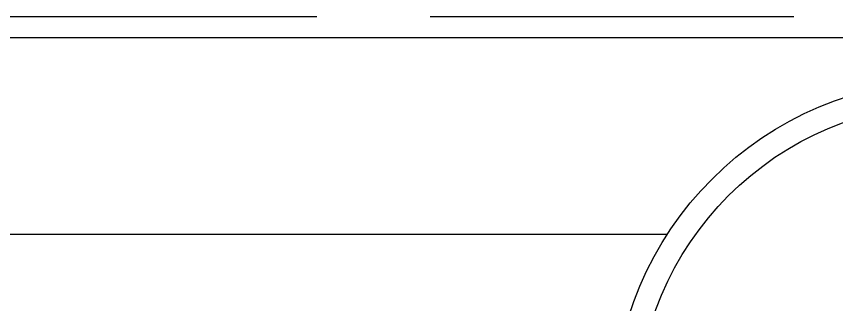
# Model space of a CAD drawing. Extents: x 33214 to 95067, y 8279 to 51908.
# Drawn here: x 43060.4 to 43447.3, y 22676 to 22812 of the extents above; entities that cross this region are included whole.
import ezdxf

# ---------------------------------------------------------------- set-up
doc = ezdxf.new("R2010")
doc.units = 0
doc.header["$LTSCALE"] = 300
doc.header["$MEASUREMENT"] = 0
doc.linetypes.add('DASHED', pattern=[0.75, 0.5, -0.25])
doc.linetypes.add('SNT-025', pattern=[0.74, 0.4, -0.17, 0, -0.17])
for name, color, linetype in [('GENERATORSETT', 1, 'CONTINUOUS'), ('S0CO2', 2, 'CONTINUOUS'), ('S0CO3', 3, 'CONTINUOUS')]:
    doc.layers.add(name, color=color, linetype=linetype)

# ---------------------------------------------------------------- blocks, each defined once
blk = doc.blocks.new('GENERATOR-CENTER')
at = {"layer": 'GENERATORSETT'}
for p, q in [((-3075.61, 660), (274.39, 660)), ((-2356.21, 567.31), (-1860.18, 567.33))]:
    blk.add_line(p, q, dxfattribs=at)
for radius in [158.85, 147.81]:
    blk.add_circle((-1726.88, 480.95), radius, dxfattribs=at)
at = {"layer": 'S0CO3', "linetype": 'DASHED'}
blk.add_line((-3075.61, 670), (252.82, 670), dxfattribs=at)
at = {"layer": 'S0CO3', "linetype": 'Continuous'}
blk.add_line((-3075.61, 660), (252.82, 660), dxfattribs=at)
blk = doc.blocks.new('motorfundament')
at = {"layer": 'S0CO3', "linetype": 'DASHED'}
blk.add_line((1828.01, 670), (5178.01, 670), dxfattribs=at)
at = {"layer": 'S0CO3', "linetype": 'Continuous'}
blk.add_line((1828.01, 660), (5178.01, 660), dxfattribs=at)

msp = doc.modelspace()

# ---------------------------------------------------------------- block references
at = {"layer": 'GENERATORSETT', "linetype": 'SNT-025'}
msp.add_blockref('GENERATOR-CENTER', (45227.74, 22141.98), dxfattribs=at)
at = {"layer": 'S0CO2', "color": 6}
msp.add_blockref('motorfundament', (40302.55, 22141.98), dxfattribs=at)

doc.saveas('drawing.dxf')
